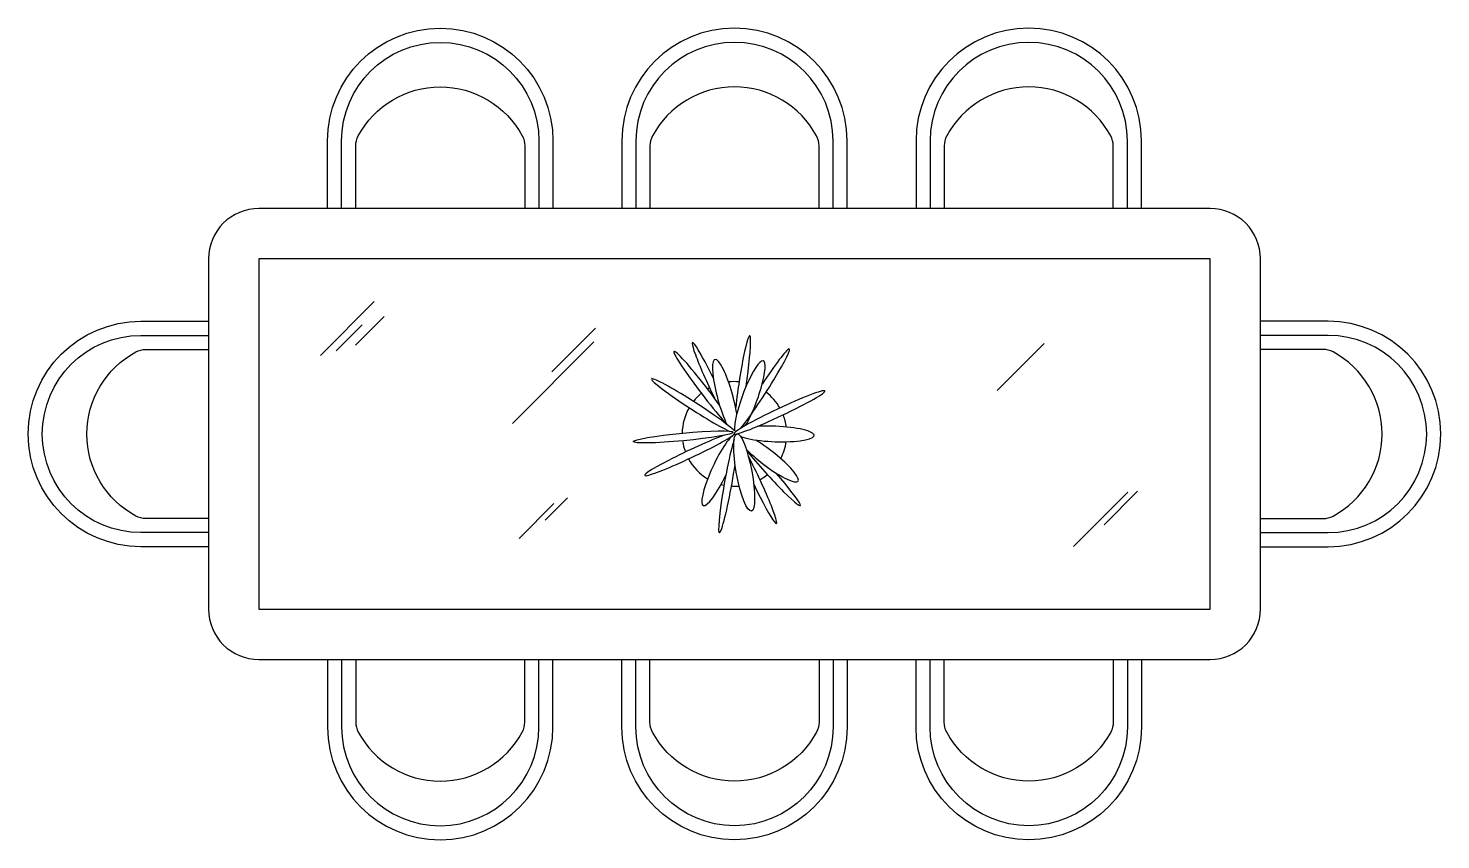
# Model space of a CAD drawing. Header units: millimetres. Extents: x -960.33 to -957.51, y 2628.33 to 2629.95.
import ezdxf

# ---------------------------------------------------------------- set-up
doc = ezdxf.new("R2010")
doc.units = ezdxf.units.MM
doc.header["$LTSCALE"] = 10
doc.layers.add('Móveis_mesas', color=2, linetype='Continuous')

msp = doc.modelspace()

# ---------------------------------------------------------------- linework, layer by layer
at = {"layer": 'Móveis_mesas', "color": 1}
for p, q in [((-959.7476, 2629.2954), (-959.6401, 2629.4029)), ((-959.6777, 2629.3157), (-959.6202, 2629.3732)), ((-959.6646, 2629.3565), (-959.7163, 2629.3048)), ((-959.2859, 2629.2627), (-959.1985, 2629.35)), ((-959.3645, 2629.1594), (-959.2015, 2629.3224)), ((-958.3966, 2629.2256), (-958.3027, 2629.3194)), ((-958.2443, 2628.9137), (-958.1358, 2629.0222)), ((-958.1831, 2628.9574), (-958.1162, 2629.0243)), ((-959.3508, 2628.9301), (-959.2815, 2628.9994)), ((-959.2993, 2628.9665), (-959.2547, 2629.011))]:
    msp.add_line(p, q, dxfattribs=at)
at = {"layer": 'Móveis_mesas'}
for points in [[(-959.7335, 2629.5885), (-959.7335, 2629.7236, -1), (-959.2835, 2629.7236), (-959.2835, 2629.5885)], [(-958.696, 2629.5885), (-958.696, 2629.7236, 1), (-959.146, 2629.7236), (-959.146, 2629.5885)], [(-958.1085, 2629.5885), (-958.1085, 2629.7236, 1), (-958.5585, 2629.7236), (-958.5585, 2629.5885)], [(-959.971, 2628.9135), (-960.1061, 2628.9135, -1), (-960.1061, 2629.3635), (-959.971, 2629.3635)], [(-957.871, 2628.9135), (-957.7358, 2628.9135, 1), (-957.7358, 2629.3635), (-957.871, 2629.3635)], [(-959.7335, 2628.6885), (-959.7335, 2628.5533, 1), (-959.2835, 2628.5533), (-959.2835, 2628.6885)], [(-958.696, 2628.6885), (-958.696, 2628.5533, -1), (-959.146, 2628.5533), (-959.146, 2628.6885)], [(-958.1085, 2628.6885), (-958.1085, 2628.5533, -1), (-958.5585, 2628.5533), (-958.5585, 2628.6885)]]:
    msp.add_lwpolyline(points, format="xyb", dxfattribs=at)
at = {"layer": 'Móveis_mesas', "color": 1}
for points in [[(-959.7053, 2629.5885), (-959.7053, 2629.7236, -1), (-959.3116, 2629.7236), (-959.3116, 2629.5885)], [(-958.7241, 2629.5885), (-958.7241, 2629.7236, 1), (-959.1178, 2629.7236), (-959.1178, 2629.5885)], [(-958.1366, 2629.5885), (-958.1366, 2629.7236, 1), (-958.5303, 2629.7236), (-958.5303, 2629.5885)], [(-959.6772, 2629.5885), (-959.6772, 2629.7137, -0.123742), (-959.6722, 2629.7336, -0.598296), (-959.3447, 2629.7336, -0.123742), (-959.3397, 2629.7137), (-959.3397, 2629.5885)], [(-958.7522, 2629.5885), (-958.7522, 2629.7137, 0.123742), (-958.7572, 2629.7336, 0.598296), (-959.0847, 2629.7336, 0.123742), (-959.0897, 2629.7137), (-959.0897, 2629.5885)], [(-958.1647, 2629.5885), (-958.1647, 2629.7137, 0.123742), (-958.1697, 2629.7336, 0.598296), (-958.4972, 2629.7336, 0.123742), (-958.5022, 2629.7137), (-958.5022, 2629.5885)], [(-959.971, 2628.9416), (-960.1061, 2628.9416, -1), (-960.1061, 2629.3353), (-959.971, 2629.3353)], [(-957.871, 2628.9416), (-957.7358, 2628.9416, 1), (-957.7358, 2629.3353), (-957.871, 2629.3353)], [(-959.971, 2628.9697), (-960.0962, 2628.9697, -0.123742), (-960.1161, 2628.9747, -0.598296), (-960.1161, 2629.3022, -0.123742), (-960.0962, 2629.3072), (-959.971, 2629.3072)], [(-957.871, 2628.9697), (-957.7457, 2628.9697, 0.123742), (-957.7258, 2628.9747, 0.598296), (-957.7258, 2629.3022, 0.123742), (-957.7457, 2629.3072), (-957.871, 2629.3072)], [(-959.7053, 2628.6885), (-959.7053, 2628.5533, 1), (-959.3116, 2628.5533), (-959.3116, 2628.6885)], [(-959.6772, 2628.6885), (-959.6772, 2628.5632, 0.123742), (-959.6722, 2628.5433, 0.598296), (-959.3447, 2628.5433, 0.123742), (-959.3397, 2628.5632), (-959.3397, 2628.6885)], [(-958.7241, 2628.6885), (-958.7241, 2628.5533, -1), (-959.1178, 2628.5533), (-959.1178, 2628.6885)], [(-958.7522, 2628.6885), (-958.7522, 2628.5632, -0.123742), (-958.7572, 2628.5433, -0.598296), (-959.0847, 2628.5433, -0.123742), (-959.0897, 2628.5632), (-959.0897, 2628.6885)], [(-958.1366, 2628.6885), (-958.1366, 2628.5533, -1), (-958.5303, 2628.5533), (-958.5303, 2628.6885)], [(-958.1647, 2628.6885), (-958.1647, 2628.5632, -0.123742), (-958.1697, 2628.5433, -0.598296), (-958.4972, 2628.5433, -0.123742), (-958.5022, 2628.5632), (-958.5022, 2628.6885)]]:
    msp.add_lwpolyline(points, format="xyb", dxfattribs=at)
at = {"layer": 'Móveis_mesas'}
msp.add_lwpolyline([(-959.871, 2628.6885), (-957.971, 2628.6885, 0.414214), (-957.871, 2628.7885), (-957.871, 2629.4885, 0.414214), (-957.971, 2629.5885), (-959.871, 2629.5885, 0.414214), (-959.971, 2629.4885), (-959.971, 2628.7885, 0.414214)], format="xyb", close=True, dxfattribs=at)
at = {"layer": 'Móveis_mesas', "color": 1}
msp.add_lwpolyline([(-959.871, 2628.7885), (-957.971, 2628.7885), (-957.971, 2629.4885), (-959.871, 2629.4885)], close=True, dxfattribs=at)
for start, end in [(129.1895, 141.5111), (118.4069, 120.8582), (84.9937, 96.5063), (75.7198, 76.6818), (29.8019, 52.9142), (149.8271, 179.1657), (7.6378, 21.4866), (187.494, 200.1359), (332.0512, 351.4496), (208.4425, 239.0967), (299.0994, 309.0518), (255.0593, 258.3838), (266.707, 275.2357)]:
    msp.add_arc((-958.921, 2629.1385), 0.1045, start, end, dxfattribs=at)
for centre, major_axis, ratio, start_param, end_param in [((-958.9052, 2629.2359), (0.0147, 0.099), 0.075778, 4.701072, 8.33168), ((-958.9809, 2629.2239), (-0.0608, 0.0795), 0.075778, 4.296299, 8.809257), ((-958.9623, 2629.2305), (-0.0427, 0.0906), 0.075778, 4.888746, 8.045791), ((-958.8655, 2629.2241), (0.0542, 0.0842), 0.075778, 3.67666, 7.739939), ((-958.9393, 2629.2116), (-0.0208, 0.0758), 0.195692, 4.215806, 8.590586), ((-958.8905, 2629.2104), (0.0271, 0.0738), 0.195692, 3.947329, 9.022809), ((-959.0027, 2629.1944), (-0.0842, 0.0542), 0.075778, 3.443179, 8.910776), ((-958.8312, 2629.1816), (0.0906, 0.0427), 0.075778, 3.479471, 9.720255), ((-959.0099, 2629.0984), (-0.0906, -0.0427), 0.075778, 3.82251, 9.198289), ((-958.9502, 2629.0669), (-0.0332, -0.0713), 0.195692, 3.354294, 7.791596), ((-958.8405, 2629.1385), (0.0786, -0.003), 0.195692, 3.669806, 8.323414), ((-958.9336, 2629.0398), (-0.0175, -0.0986), 0.075778, 3.632777, 8.2616), ((-958.8563, 2629.0923), (0.0622, -0.0481), 0.195692, 4.150862, 8.364474), ((-958.8565, 2629.0701), (0.0668, -0.0745), 0.075778, 4.15617, 7.657719), ((-958.88, 2629.0504), (0.0427, -0.0906), 0.075778, 4.813593, 8.329949)]:
    msp.add_ellipse(centre, major_axis=major_axis, ratio=ratio, start_param=start_param, end_param=end_param, dxfattribs=at)
for centre, major_axis, ratio in [((-959.0234, 2629.1326), (-0.0997, -0.0094), 0.075778), ((-958.9017, 2629.0617), (0.0144, -0.0773), 0.195692)]:
    msp.add_ellipse(centre, major_axis=major_axis, ratio=ratio, dxfattribs=at)

doc.saveas('drawing.dxf')
